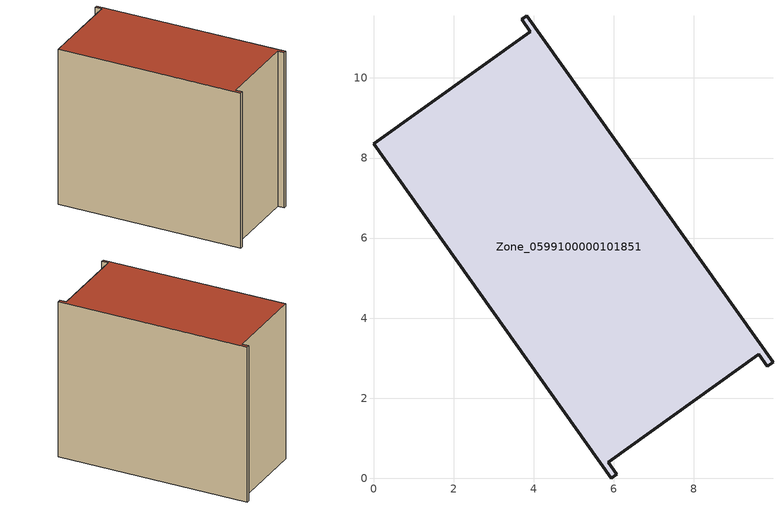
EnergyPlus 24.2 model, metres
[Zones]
Zone_0599100000101851
 floor ground (C_G): 3.91,11.15 3.7,11.46 3.83,11.55 9.98,2.9 9.84,2.8 9.63,3.1 5.86,0.4 6.08,0.1 5.94,0 0,8.36 z0
 wall outside (C_F): 5.94,0 6.08,0.1 5.86,0.4 9.63,3.1 9.84,2.8 9.98,2.9 3.83,11.55 3.7,11.46 3.91,11.15 0,8.36 5.94,0 z0:8.76
 roof outside (C_R): 3.91,11.15 0,8.36 5.94,0 6.08,0.1 5.86,0.4 9.63,3.1 9.84,2.8 9.98,2.9 3.83,11.55 3.7,11.46 z8.76
[BUILDING]
Pand.0599100000101851: North Axis=0; Terrain=City; Loads Convergence Tolerance Value=0.04; Temperature Convergence Tolerance Value=0.4; Solar Distribution=FullExterior; Maximum Number of Warmup Days=25; Minimum Number of Warmup Days=1
[Site:Location]
Rotterdam.The.Hague.AP_ZH_NLD Design_Conditions: Latitude=51.96; Longitude=4.45; Time Zone=1; Elevation=-4.5
[SITE:GROUNDTEMPERATURE:BUILDINGSURFACE]
18, 18, 18, 18, 18, 18, 18, 18, 18, 18, 18, 18
[MATERIAL] Thermal Absorptance=0.9; Solar Absorptance=0.7; Visible Absorptance=0.7
Name | Roughness | Thickness | Conductivity | Density | Specific Heat
G.TI.1975-1991 | MediumSmooth | 0.15 | 0.288461 | 540 | 1210
F.TI.1975-1991 | Rough | 0.3 | 0.230769 | 1920 | 840
R.TI.1975-1991 | MediumRough | 0.2 | 0.153846 | 1500 | 1000
[CONSTRUCTION]
C_G: G.TI.1975-1991
C_F: F.TI.1975-1991
C_R: R.TI.1975-1991
[ZONE]
Zone_0599100000101851: Type=1; Multiplier=1; Ceiling Height=Autocalculate; Volume=Autocalculate; Floor Area=autocalculate; Part of Total Floor Area=Yes
[ZONEINFILTRATION:DESIGNFLOWRATE]
Infil_Zone_0599100000101851: Zone or ZoneList or Space or SpaceList=Zone_0599100000101851; Schedule=AlwaysOn; Design Flow Rate Calculation Method=Flow/Area; Flow Rate per Floor Area=0.003; Constant Term Coefficient=1; Temperature Term Coefficient=0; Velocity Term Coefficient=0; Velocity Squared Term Coefficient=0
[HVACTEMPLATE:ZONE:IDEALLOADSAIRSYSTEM]
Zone_0599100000101851: Maximum Heating Supply Air Temperature=50; Minimum Cooling Supply Air Temperature=13; Maximum Heating Supply Air Humidity Ratio=0.0156; Minimum Cooling Supply Air Humidity Ratio=0.0077; Heating Limit=NoLimit; Cooling Limit=NoLimit; Dehumidification Control Type=ConstantSensibleHeatRatio; Cooling Sensible Heat Ratio=0.7; Dehumidification Setpoint=60; Humidification Control Type=None; Humidification Setpoint=30; Outdoor Air Method=None; Outdoor Air Flow Rate per Person=0.00944; Outdoor Air Flow Rate per Zone Floor Area=0; Outdoor Air Flow Rate per Zone=0; Demand Controlled Ventilation Type=None; Outdoor Air Economizer Type=NoEconomizer; Heat Recovery Type=None; Sensible Heat Recovery Effectiveness=0.7; Latent Heat Recovery Effectiveness=0.65
[ZONECONTROL:THERMOSTAT]
ThermostatControl_Zone_0599100000101851: Zone or ZoneList=Zone_0599100000101851; Control Type Schedule=DualSetpointControlType; Control 1=Thermostat_Zone_0599100000101851; Temperature Difference Between Cutout And Setpoint=0
[THERMOSTATSETPOINT:DUALSETPOINT]
Thermostat_Zone_0599100000101851: Heating Setpoint Temperature Schedule=HeatingSetpoint_Zone_0599100000101851; Cooling Setpoint Temperature Schedule=CoolingSetpoint_Zone_0599100000101851
[SCHEDULE:COMPACT]
HeatingSetpoint_Zone_0599100000101851: Through: 12/31, For: AllDays, Until: 24:00, 21
CoolingSetpoint_Zone_0599100000101851: Through: 12/31, For: AllDays, Until: 24:00, 24
DualSetpointControlType: Through: 12/31, For: AllDays, Until: 24:00, 4
AlwaysOn: Through: 12/31, For: AllDays, Until: 24:00, 1
